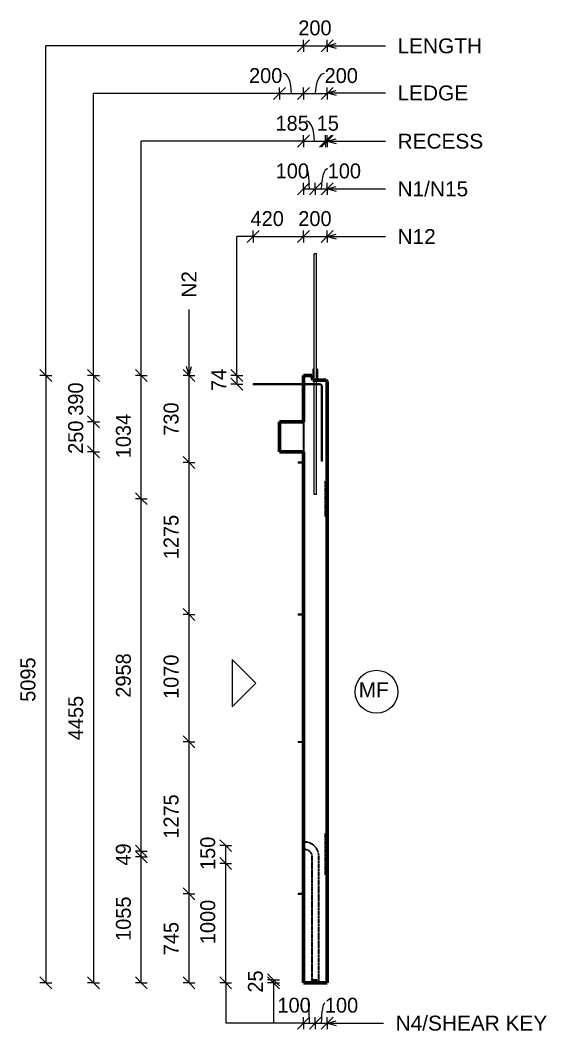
# Model space of a CAD drawing. Header units: millimetres. Extents: x 10540 to 36175, y -3467 to 18539.
# Drawn here: x 10540 to 14954, y -1798 to 6680 of the extents above; entities that cross this region are included whole.
import ezdxf

# ---------------------------------------------------------------- set-up
doc = ezdxf.new("R2010")
doc.units = ezdxf.units.MM
doc.linetypes.add('Dash', pattern=[6.36, 3.18, -3.18])
for name, color, linetype, lineweight in [('A-ANNO-DIMS', 211, 'Continuous', 9), ('A-ANNO-DIMS-50', 211, 'Continuous', 9), ('A-DETL-MBND', 5, 'Continuous', 18), ('A-GENM', 13, 'Continuous', 18), ('A-WALL', 113, 'Continuous', 25), ('A-WALL-HDLN', 110, 'Dash', 25), ('G-ANNO-TEXT', 231, 'Continuous', 9), ('S-BEAM', 12, 'Continuous', 18), ('S-RBAR', 171, 'Continuous', 18)]:
    doc.layers.add(name, color=color, linetype=linetype, lineweight=lineweight)
doc.styles.add('Arial', font='arial.ttf', dxfattribs={"height": 125})
doc.styles.add('Nirmala UI Semilight', font='NirmalaS.ttf', dxfattribs={"height": 125})
doc.dimstyles.new('Arrow_Filled_-_2_5_NI_UI', dxfattribs={"dimscale": 304.8, "dimtxt": 130.920493, "dimasz": 0.328084, "dimexe": 0.164042, "dimexo": 0.0625, "dimgap": 0.164042, "dimtad": 1, "dimdec": 4, "dimzin": 0, "dimdsep": 46, "dimtxsty": 'Nirmala UI Semilight', "dimblk1": 'OBLIQUE', "dimblk2": 'OBLIQUE', "dimsah": 1, "dimcen": 0.09, "dimazin": 0, "dimtfac": 1, "dimtdec": 4, "dimtix": 1, "dimtmove": 2, "dimatfit": 3, "dimfxl": 0.164042, "dimfxlon": 1, "dimtvp": 1, "dimtolj": 1, "dimtzin": 0, "dimarcsym": 2})
doc.dimstyles.new('Arrow_Filled_-_2_5_NI_UI_1', dxfattribs={"dimscale": 304.8, "dimtxt": 130.920493, "dimasz": 0.328084, "dimexe": 0.164042, "dimexo": 0.0625, "dimgap": 0.164042, "dimtad": 1, "dimdec": 4, "dimzin": 0, "dimdsep": 46, "dimtxsty": 'Nirmala UI Semilight', "dimblk1": 'OBLIQUE', "dimblk2": 'OBLIQUE', "dimsah": 1, "dimcen": 0.09, "dimazin": 0, "dimtfac": 1, "dimtdec": 4, "dimtix": 1, "dimtmove": 0, "dimatfit": 3, "dimfxl": 0.164042, "dimfxlon": 1, "dimtvp": 1, "dimtolj": 1, "dimtzin": 0, "dimarcsym": 2})
doc.dimstyles.new('Arrow_Filled_-_2_5_NI_UI_2', dxfattribs={"dimscale": 304.8, "dimtxt": 130.920493, "dimasz": 0.328084, "dimexe": 0.164042, "dimexo": 0.0625, "dimgap": 0.164042, "dimtad": 1, "dimdec": 4, "dimzin": 0, "dimdsep": 46, "dimtxsty": 'Nirmala UI Semilight', "dimblk1": 'OBLIQUE', "dimblk2": 'OBLIQUE', "dimsah": 1, "dimcen": 0.09, "dimazin": 0, "dimtfac": 1, "dimtdec": 4, "dimtix": 1, "dimtmove": 1, "dimatfit": 3, "dimfxl": 0.164042, "dimfxlon": 1, "dimtvp": 1, "dimtolj": 1, "dimtzin": 0, "dimarcsym": 2})

# ---------------------------------------------------------------- blocks, each defined once
blk = doc.blocks.new('RR spread anchor face based - RR-SA-2_5-200-1726821-Elevation Right1')
at = {"layer": 'A-GENM'}
for p, q in [((12868.8, -645), (12873.8, -645)), ((12868.8, -645), (12868.8, -655)), ((12873.8, -655), (12868.8, -655)), ((12873.8, -645), (12913.8, -645)), ((12873.8, -645), (12873.8, -655)), ((12913.8, -655), (12873.8, -655))]:
    blk.add_line(p, q, dxfattribs=at)
blk = doc.blocks.new('RR spread anchor face based - RR-SA-4_0-180-1726831-Elevation Right1')
at = {"layer": 'A-GENM'}
for p, q in [((12996.3, 3753.8), (12993.8, 3748.8)), ((12993.8, 3748.8), (12993.8, 3660.7)), ((13003.8, 3753.8), (12996.3, 3753.8)), ((13031.3, 3753.8), (13023.8, 3753.8)), ((13033.8, 3748.8), (13031.3, 3753.8)), ((13033.8, 3660), (13033.8, 3748.8))]:
    blk.add_line(p, q, dxfattribs=at)
blk = doc.blocks.new('DIMBLOCK1-Elevation Right1')
at = {"layer": 'A-ANNO-DIMS-50'}
for p, q in [((12493.8, 4865.4), (12443.8, 4815.4)), ((12493.8, 4865.4), (12543.8, 4915.4)), ((12493.8, 4865.4), (12493.8, 4915.4)), ((12493.8, 4865.4), (12913.8, 4865.4)), ((12493.8, 4865.4), (12493.8, 4815.4)), ((12913.8, 4865.4), (12863.8, 4815.4)), ((12913.8, 4865.4), (12963.8, 4915.4)), ((12913.8, 4865.4), (12913.8, 4915.4)), ((12913.8, 4865.4), (12913.8, 4815.4))]:
    blk.add_line(p, q, dxfattribs=at)
at = {"layer": 'A-ANNO-DIMS-50', "color": 0, "insert": (12471, 5078.4), "char_height": 125, "width": 345.63, "attachment_point": 1, "line_spacing_factor": 1.142579, "style": 'Nirmala UI Semilight'}
blk.add_mtext('420', dxfattribs=at)
blk = doc.blocks.new('_Oblique')
at = {"color": 0, "linetype": 'ByBlock', "lineweight": -2}
blk.add_line((-0.5, -0.5), (0.5, 0.5), dxfattribs=at)
blk = doc.blocks.new('DIMBLOCK2-Elevation Right1')
at = {"layer": 'A-ANNO-DIMS-50'}
for p, q in [((12913.8, 4865.4), (12863.8, 4815.4)), ((12913.8, 4865.4), (12963.8, 4915.4)), ((12913.8, 4865.4), (12913.8, 4915.4)), ((12913.8, 4865.4), (13113.8, 4865.4)), ((12913.8, 4865.4), (12913.8, 4815.4)), ((13113.8, 4865.4), (13063.8, 4815.4)), ((13113.8, 4865.4), (13163.8, 4915.4)), ((13113.8, 4865.4), (13113.8, 4915.4)), ((13113.8, 4865.4), (13113.8, 4815.4))]:
    blk.add_line(p, q, dxfattribs=at)
at = {"layer": 'A-ANNO-DIMS-50', "color": 0, "insert": (12871, 5078.4), "char_height": 125, "width": 342.774, "attachment_point": 1, "line_spacing_factor": 1.142579, "style": 'Nirmala UI Semilight'}
blk.add_mtext('200', dxfattribs=at)
blk = doc.blocks.new('DIMBLOCK3-Elevation Right1')
at = {"layer": 'A-ANNO-DIMS-50'}
for p, q in [((12355.1, 3700), (12305.1, 3750)), ((12355.1, 3700), (12305.1, 3700)), ((12355.1, 3626), (12305.1, 3676)), ((12355.1, 3700), (12355.1, 3626)), ((12355.1, 3700), (12405.1, 3650)), ((12355.1, 3700), (12405.1, 3700)), ((12355.1, 3626), (12305.1, 3626)), ((12355.1, 3626), (12405.1, 3576)), ((12355.1, 3626), (12405.1, 3626))]:
    blk.add_line(p, q, dxfattribs=at)
at = {"layer": 'A-ANNO-DIMS-50', "color": 0, "insert": (12142, 3569), "char_height": 125, "width": 225.659, "attachment_point": 1, "rotation": 90, "line_spacing_factor": 1.142579, "style": 'Nirmala UI Semilight'}
blk.add_mtext('74', dxfattribs=at)
blk = doc.blocks.new('DIMBLOCK4-Elevation Right1')
at = {"layer": 'A-ANNO-DIMS-50'}
for p, q in [((12913.8, 5265.4), (12863.8, 5215.4)), ((12913.8, 5265.4), (12963.8, 5315.4)), ((12913.8, 5265.4), (12913.8, 5315.4)), ((12913.8, 5265.4), (13013.8, 5265.4)), ((12913.8, 5265.4), (12913.8, 5215.4)), ((13013.8, 5265.4), (12963.8, 5215.4)), ((13013.8, 5265.4), (13063.8, 5315.4)), ((13013.8, 5265.4), (13013.8, 5315.4)), ((13013.8, 5265.4), (13013.8, 5215.4))]:
    blk.add_line(p, q, dxfattribs=at)
blk.add_ellipse((12938.8, 5265.4), major_axis=(0, 169), ratio=0.147769, start_param=4.712389, end_param=6.283185, dxfattribs=at)
at = {"layer": 'A-ANNO-DIMS-50', "color": 0, "insert": (12681.7, 5478.4), "char_height": 125, "width": 308.496, "attachment_point": 1, "line_spacing_factor": 1.142579, "style": 'Nirmala UI Semilight'}
blk.add_mtext('100', dxfattribs=at)
blk = doc.blocks.new('DIMBLOCK5-Elevation Right1')
at = {"layer": 'A-ANNO-DIMS-50'}
for p, q in [((13013.8, 5265.4), (12963.8, 5215.4)), ((13013.8, 5265.4), (13063.8, 5315.4)), ((13013.8, 5265.4), (13013.8, 5315.4)), ((13013.8, 5265.4), (13113.8, 5265.4)), ((13013.8, 5265.4), (13013.8, 5215.4)), ((13113.8, 5265.4), (13063.8, 5215.4)), ((13113.8, 5265.4), (13163.8, 5315.4)), ((13113.8, 5265.4), (13113.8, 5315.4)), ((13113.8, 5265.4), (13113.8, 5215.4))]:
    blk.add_line(p, q, dxfattribs=at)
blk.add_ellipse((13117.7, 5265.4), major_axis=(0, 169), ratio=0.319166, start_param=0, end_param=1.570796, dxfattribs=at)
at = {"layer": 'A-ANNO-DIMS-50', "color": 0, "insert": (13117.7, 5478.4), "char_height": 125, "width": 308.496, "attachment_point": 1, "line_spacing_factor": 1.142579, "style": 'Nirmala UI Semilight'}
blk.add_mtext('100', dxfattribs=at)
blk = doc.blocks.new('DIMBLOCK6-Elevation Right1')
at = {"layer": 'A-ANNO-DIMS-50'}
for p, q in [((12913.8, 5665.4), (12963.8, 5715.4)), ((12913.8, 5665.4), (12913.8, 5715.4)), ((13098.8, 5665.4), (13148.8, 5715.4)), ((13098.8, 5665.4), (13098.8, 5715.4)), ((12913.8, 5665.4), (12863.8, 5615.4)), ((12913.8, 5665.4), (13098.8, 5665.4)), ((12913.8, 5665.4), (12913.8, 5615.4)), ((13098.8, 5665.4), (13048.8, 5615.4)), ((13098.8, 5665.4), (13098.8, 5615.4))]:
    blk.add_line(p, q, dxfattribs=at)
blk.add_ellipse((12937.2, 5665.4), major_axis=(0, 169), ratio=0.408782, start_param=4.712389, end_param=6.283185, dxfattribs=at)
at = {"layer": 'A-ANNO-DIMS-50', "color": 0, "insert": (12680.1, 5878.4), "char_height": 125, "width": 308.496, "attachment_point": 1, "line_spacing_factor": 1.142579, "style": 'Nirmala UI Semilight'}
blk.add_mtext('185', dxfattribs=at)
blk = doc.blocks.new('DIMBLOCK7-Elevation Right1')
at = {"layer": 'A-ANNO-DIMS-50'}
for p, q in [((13098.8, 5665.4), (13148.8, 5715.4)), ((13098.8, 5665.4), (13098.8, 5715.4)), ((13113.8, 5665.4), (13163.8, 5715.4)), ((13113.8, 5665.4), (13113.8, 5715.4)), ((13098.8, 5665.4), (13048.8, 5615.4)), ((13113.8, 5665.4), (13063.8, 5615.4)), ((13098.8, 5665.4), (13113.8, 5665.4)), ((13098.8, 5665.4), (13098.8, 5615.4)), ((13113.8, 5665.4), (13113.8, 5615.4))]:
    blk.add_line(p, q, dxfattribs=at)
at = {"layer": 'A-ANNO-DIMS-50', "color": 0, "insert": (13025.4, 5878.4), "char_height": 125, "width": 194.238, "attachment_point": 1, "line_spacing_factor": 1.142579, "style": 'Nirmala UI Semilight'}
blk.add_mtext('15', dxfattribs=at)
blk = doc.blocks.new('DIMBLOCK8-Elevation Right1')
at = {"layer": 'A-ANNO-DIMS-50'}
for p, q in [((12713.8, 6065.4), (12763.8, 6115.4)), ((12713.8, 6065.4), (12713.8, 6115.4)), ((12913.8, 6065.4), (12963.8, 6115.4)), ((12913.8, 6065.4), (12913.8, 6115.4)), ((12713.8, 6065.4), (12663.8, 6015.4)), ((12713.8, 6065.4), (12913.8, 6065.4)), ((12713.8, 6065.4), (12713.8, 6015.4)), ((12913.8, 6065.4), (12863.8, 6015.4)), ((12913.8, 6065.4), (12913.8, 6015.4))]:
    blk.add_line(p, q, dxfattribs=at)
blk.add_ellipse((12744, 6065.4), major_axis=(0, 169), ratio=0.413184, start_param=4.712389, end_param=6.283185, dxfattribs=at)
at = {"layer": 'A-ANNO-DIMS-50', "color": 0, "insert": (12458.3, 6278.4), "char_height": 125, "width": 342.774, "attachment_point": 1, "line_spacing_factor": 1.142579, "style": 'Nirmala UI Semilight'}
blk.add_mtext('200', dxfattribs=at)
blk = doc.blocks.new('DIMBLOCK9-Elevation Right1')
at = {"layer": 'A-ANNO-DIMS-50'}
for p, q in [((12913.8, 6065.4), (12963.8, 6115.4)), ((12913.8, 6065.4), (12913.8, 6115.4)), ((13113.8, 6065.4), (13163.8, 6115.4)), ((13113.8, 6065.4), (13113.8, 6115.4)), ((12913.8, 6065.4), (12863.8, 6015.4)), ((12913.8, 6065.4), (13113.8, 6065.4)), ((12913.8, 6065.4), (12913.8, 6015.4)), ((13113.8, 6065.4), (13063.8, 6015.4)), ((13113.8, 6065.4), (13113.8, 6015.4))]:
    blk.add_line(p, q, dxfattribs=at)
blk.add_ellipse((13091.6, 6065.4), major_axis=(0, 169), ratio=0.460318, start_param=0, end_param=1.570796, dxfattribs=at)
at = {"layer": 'A-ANNO-DIMS-50', "color": 0, "insert": (13091.6, 6278.4), "char_height": 125, "width": 342.774, "attachment_point": 1, "line_spacing_factor": 1.142579, "style": 'Nirmala UI Semilight'}
blk.add_mtext('200', dxfattribs=at)
blk = doc.blocks.new('DIMBLOCK10-Elevation Right1')
at = {"layer": 'A-ANNO-DIMS-50'}
for p, q in [((12913.8, 6465.4), (12863.8, 6415.4)), ((12913.8, 6465.4), (12963.8, 6515.4)), ((12913.8, 6465.4), (12913.8, 6515.4)), ((12913.8, 6465.4), (13113.8, 6465.4)), ((12913.8, 6465.4), (12913.8, 6415.4)), ((13113.8, 6465.4), (13063.8, 6415.4)), ((13113.8, 6465.4), (13163.8, 6515.4)), ((13113.8, 6465.4), (13113.8, 6515.4)), ((13113.8, 6465.4), (13113.8, 6415.4))]:
    blk.add_line(p, q, dxfattribs=at)
at = {"layer": 'A-ANNO-DIMS-50', "color": 0, "insert": (12871, 6678.4), "char_height": 125, "width": 342.774, "attachment_point": 1, "line_spacing_factor": 1.142579, "style": 'Nirmala UI Semilight'}
blk.add_mtext('200', dxfattribs=at)
blk = doc.blocks.new('DIMBLOCK11-Elevation Right1')
at = {"layer": 'A-ANNO-DIMS-50'}
for p, q in [((11955.1, -650), (11905.1, -600)), ((11955.1, -650), (11905.1, -650)), ((11955.1, -1395), (11955.1, -650)), ((11955.1, -650), (12005.1, -700)), ((11955.1, -650), (12005.1, -650)), ((11955.1, -1395), (11905.1, -1345)), ((11955.1, -1395), (11905.1, -1395)), ((11955.1, -1395), (12005.1, -1445)), ((11955.1, -1395), (12005.1, -1395))]:
    blk.add_line(p, q, dxfattribs=at)
at = {"layer": 'A-ANNO-DIMS-50', "color": 0, "insert": (11742, -1164.1), "char_height": 125, "width": 339.917, "attachment_point": 1, "rotation": 90, "line_spacing_factor": 1.142579, "style": 'Nirmala UI Semilight'}
blk.add_mtext('745', dxfattribs=at)
blk = doc.blocks.new('DIMBLOCK12-Elevation Right1')
at = {"layer": 'A-ANNO-DIMS-50'}
for p, q in [((11955.1, 625), (11905.1, 675)), ((11955.1, 625), (11905.1, 625)), ((11955.1, -650), (11955.1, 625)), ((11955.1, 625), (12005.1, 575)), ((11955.1, 625), (12005.1, 625)), ((11955.1, -650), (11905.1, -600)), ((11955.1, -650), (11905.1, -650)), ((11955.1, -650), (12005.1, -700)), ((11955.1, -650), (12005.1, -650))]:
    blk.add_line(p, q, dxfattribs=at)
at = {"layer": 'A-ANNO-DIMS-50', "color": 0, "insert": (11742, -186.3), "char_height": 125, "width": 417.041, "attachment_point": 1, "rotation": 90, "line_spacing_factor": 1.142579, "style": 'Nirmala UI Semilight'}
blk.add_mtext('1275', dxfattribs=at)
blk = doc.blocks.new('DIMBLOCK13-Elevation Right1')
at = {"layer": 'A-ANNO-DIMS-50'}
for p, q in [((11955.1, 1695), (11905.1, 1745)), ((11955.1, 1695), (11905.1, 1695)), ((11955.1, 625), (11955.1, 1695)), ((11955.1, 1695), (12005.1, 1645)), ((11955.1, 1695), (12005.1, 1695)), ((11955.1, 625), (11905.1, 675)), ((11955.1, 625), (11905.1, 625)), ((11955.1, 625), (12005.1, 575)), ((11955.1, 625), (12005.1, 625))]:
    blk.add_line(p, q, dxfattribs=at)
at = {"layer": 'A-ANNO-DIMS-50', "color": 0, "insert": (11742, 986.2), "char_height": 125, "width": 417.041, "attachment_point": 1, "rotation": 90, "line_spacing_factor": 1.142579, "style": 'Nirmala UI Semilight'}
blk.add_mtext('1070', dxfattribs=at)
blk = doc.blocks.new('DIMBLOCK14-Elevation Right1')
at = {"layer": 'A-ANNO-DIMS-50'}
for p, q in [((11955.1, 2970), (11905.1, 3020)), ((11955.1, 2970), (11905.1, 2970)), ((11955.1, 1695), (11955.1, 2970)), ((11955.1, 2970), (12005.1, 2920)), ((11955.1, 2970), (12005.1, 2970)), ((11955.1, 1695), (11905.1, 1745)), ((11955.1, 1695), (11905.1, 1695)), ((11955.1, 1695), (12005.1, 1645)), ((11955.1, 1695), (12005.1, 1695))]:
    blk.add_line(p, q, dxfattribs=at)
at = {"layer": 'A-ANNO-DIMS-50', "color": 0, "insert": (11742, 2158.7), "char_height": 125, "width": 417.041, "attachment_point": 1, "rotation": 90, "line_spacing_factor": 1.142579, "style": 'Nirmala UI Semilight'}
blk.add_mtext('1275', dxfattribs=at)
blk = doc.blocks.new('DIMBLOCK15-Elevation Right1')
at = {"layer": 'A-ANNO-DIMS-50'}
for p, q in [((11955.1, 3700), (11905.1, 3750)), ((11955.1, 3700), (11905.1, 3700)), ((11955.1, 2970), (11955.1, 3700)), ((11955.1, 3700), (12005.1, 3650)), ((11955.1, 3700), (12005.1, 3700)), ((11955.1, 2970), (11905.1, 3020)), ((11955.1, 2970), (11905.1, 2970)), ((11955.1, 2970), (12005.1, 2920)), ((11955.1, 2970), (12005.1, 2970))]:
    blk.add_line(p, q, dxfattribs=at)
at = {"layer": 'A-ANNO-DIMS-50', "color": 0, "insert": (11742, 3194.6), "char_height": 125, "width": 337.061, "attachment_point": 1, "rotation": 90, "line_spacing_factor": 1.142579, "style": 'Nirmala UI Semilight'}
blk.add_mtext('730', dxfattribs=at)
blk = doc.blocks.new('DIMBLOCK16-Elevation Right1')
at = {"layer": 'A-ANNO-DIMS-50'}
for p, q in [((11555.1, -340), (11505.1, -290)), ((11555.1, -340), (11505.1, -340)), ((11555.1, -1395), (11555.1, -340)), ((11555.1, -340), (11605.1, -390)), ((11555.1, -340), (11605.1, -340)), ((11555.1, -1395), (11505.1, -1345)), ((11555.1, -1395), (11505.1, -1395)), ((11555.1, -1395), (11605.1, -1445)), ((11555.1, -1395), (11605.1, -1395))]:
    blk.add_line(p, q, dxfattribs=at)
at = {"layer": 'A-ANNO-DIMS-50', "color": 0, "insert": (11342, -1043.6), "char_height": 125, "width": 422.754, "attachment_point": 1, "rotation": 90, "line_spacing_factor": 1.142579, "style": 'Nirmala UI Semilight'}
blk.add_mtext('1055', dxfattribs=at)
blk = doc.blocks.new('DIMBLOCK17-Elevation Right1')
at = {"layer": 'A-ANNO-DIMS-50'}
for p, q in [((11555.1, -291.5), (11505.1, -241.5)), ((11555.1, -340), (11505.1, -290)), ((11555.1, -291.5), (11505.1, -291.5)), ((11555.1, -340), (11555.1, -291.5)), ((11555.1, -291.5), (11605.1, -341.5)), ((11555.1, -291.5), (11605.1, -291.5)), ((11555.1, -340), (11505.1, -340)), ((11555.1, -340), (11605.1, -390)), ((11555.1, -340), (11605.1, -340))]:
    blk.add_line(p, q, dxfattribs=at)
at = {"layer": 'A-ANNO-DIMS-50', "color": 0, "insert": (11342, -412.1), "char_height": 125, "width": 231.372, "attachment_point": 1, "rotation": 90, "line_spacing_factor": 1.142579, "style": 'Nirmala UI Semilight'}
blk.add_mtext('49', dxfattribs=at)
blk = doc.blocks.new('DIMBLOCK18-Elevation Right1')
at = {"layer": 'A-ANNO-DIMS-50'}
for p, q in [((11555.1, 2666.1), (11505.1, 2716.1)), ((11555.1, 2666.1), (11505.1, 2666.1)), ((11555.1, -291.5), (11555.1, 2666.1)), ((11555.1, 2666.1), (11605.1, 2616.1)), ((11555.1, 2666.1), (11605.1, 2666.1)), ((11555.1, -291.5), (11505.1, -241.5)), ((11555.1, -291.5), (11505.1, -291.5)), ((11555.1, -291.5), (11605.1, -341.5)), ((11555.1, -291.5), (11605.1, -291.5))]:
    blk.add_line(p, q, dxfattribs=at)
at = {"layer": 'A-ANNO-DIMS-50', "color": 0, "insert": (11342, 996.9), "char_height": 125, "width": 457.032, "attachment_point": 1, "rotation": 90, "line_spacing_factor": 1.142579, "style": 'Nirmala UI Semilight'}
blk.add_mtext('2958', dxfattribs=at)
blk = doc.blocks.new('DIMBLOCK19-Elevation Right1')
at = {"layer": 'A-ANNO-DIMS-50'}
for p, q in [((11555.1, 3700), (11505.1, 3750)), ((11555.1, 3700), (11505.1, 3700)), ((11555.1, 2666.1), (11555.1, 3700)), ((11555.1, 3700), (11605.1, 3650)), ((11555.1, 3700), (11605.1, 3700)), ((11555.1, 2666.1), (11505.1, 2716.1)), ((11555.1, 2666.1), (11505.1, 2666.1)), ((11555.1, 2666.1), (11605.1, 2616.1)), ((11555.1, 2666.1), (11605.1, 2666.1))]:
    blk.add_line(p, q, dxfattribs=at)
at = {"layer": 'A-ANNO-DIMS-50', "color": 0, "insert": (11342, 3005.7), "char_height": 125, "width": 425.611, "attachment_point": 1, "rotation": 90, "line_spacing_factor": 1.142579, "style": 'Nirmala UI Semilight'}
blk.add_mtext('1034', dxfattribs=at)
blk = doc.blocks.new('DIMBLOCK20-Elevation Right1')
at = {"layer": 'A-ANNO-DIMS-50'}
for p, q in [((11155.1, 3700), (11105.1, 3750)), ((11155.1, 3700), (11105.1, 3700)), ((11155.1, 3700), (11155.1, 3310)), ((11155.1, 3700), (11205.1, 3650)), ((11155.1, 3700), (11205.1, 3700)), ((11155.1, 3310), (11105.1, 3360)), ((11155.1, 3310), (11105.1, 3310)), ((11155.1, 3310), (11205.1, 3260)), ((11155.1, 3310), (11205.1, 3310))]:
    blk.add_line(p, q, dxfattribs=at)
at = {"layer": 'A-ANNO-DIMS-50', "color": 0, "insert": (10942, 3362.2), "char_height": 125, "width": 342.774, "attachment_point": 1, "rotation": 90, "line_spacing_factor": 1.142579, "style": 'Nirmala UI Semilight'}
blk.add_mtext('390', dxfattribs=at)
blk = doc.blocks.new('DIMBLOCK21-Elevation Right1')
at = {"layer": 'A-ANNO-DIMS-50'}
for p, q in [((11155.1, 3310), (11105.1, 3360)), ((11155.1, 3310), (11105.1, 3310)), ((11155.1, 3310), (11155.1, 3060)), ((11155.1, 3310), (11205.1, 3260)), ((11155.1, 3310), (11205.1, 3310)), ((11155.1, 3060), (11105.1, 3110)), ((11155.1, 3060), (11105.1, 3060)), ((11155.1, 3060), (11205.1, 3010)), ((11155.1, 3060), (11205.1, 3060))]:
    blk.add_line(p, q, dxfattribs=at)
at = {"layer": 'A-ANNO-DIMS-50', "color": 0, "insert": (10942, 3042.2), "char_height": 125, "width": 342.774, "attachment_point": 1, "rotation": 90, "line_spacing_factor": 1.142579, "style": 'Nirmala UI Semilight'}
blk.add_mtext('250', dxfattribs=at)
blk = doc.blocks.new('DIMBLOCK22-Elevation Right1')
at = {"layer": 'A-ANNO-DIMS-50'}
for p, q in [((11155.1, 3060), (11105.1, 3110)), ((11155.1, 3060), (11105.1, 3060)), ((11155.1, 3060), (11155.1, -1395)), ((11155.1, 3060), (11205.1, 3010)), ((11155.1, 3060), (11205.1, 3060)), ((11155.1, -1395), (11105.1, -1345)), ((11155.1, -1395), (11105.1, -1395)), ((11155.1, -1395), (11205.1, -1445)), ((11155.1, -1395), (11205.1, -1395))]:
    blk.add_line(p, q, dxfattribs=at)
at = {"layer": 'A-ANNO-DIMS-50', "color": 0, "insert": (10942, 639.7), "char_height": 125, "width": 462.744, "attachment_point": 1, "rotation": 90, "line_spacing_factor": 1.142579, "style": 'Nirmala UI Semilight'}
blk.add_mtext('4455', dxfattribs=at)
blk = doc.blocks.new('DIMBLOCK23-Elevation Right1')
at = {"layer": 'A-ANNO-DIMS-50'}
for p, q in [((10755.1, 3700), (10705.1, 3750)), ((10755.1, 3700), (10705.1, 3700)), ((10755.1, 3700), (10755.1, -1395)), ((10755.1, 3700), (10805.1, 3650)), ((10755.1, 3700), (10805.1, 3700)), ((10755.1, -1395), (10705.1, -1345)), ((10755.1, -1395), (10705.1, -1395)), ((10755.1, -1395), (10805.1, -1445)), ((10755.1, -1395), (10805.1, -1395))]:
    blk.add_line(p, q, dxfattribs=at)
at = {"layer": 'A-ANNO-DIMS-50', "color": 0, "insert": (10542, 962.1), "char_height": 125, "width": 457.032, "attachment_point": 1, "rotation": 90, "line_spacing_factor": 1.142579, "style": 'Nirmala UI Semilight'}
blk.add_mtext('5095', dxfattribs=at)
blk = doc.blocks.new('DIMBLOCK24-Elevation Right1')
at = {"layer": 'A-ANNO-DIMS-50'}
for p, q in [((12913.8, -1734), (12963.8, -1684)), ((12913.8, -1734), (12913.8, -1684)), ((13013.8, -1734), (13063.8, -1684)), ((13013.8, -1734), (13013.8, -1684)), ((12913.8, -1734), (12863.8, -1784)), ((12913.8, -1734), (13013.8, -1734)), ((12913.8, -1734), (12913.8, -1784)), ((13013.8, -1734), (12963.8, -1784)), ((13013.8, -1734), (13013.8, -1784))]:
    blk.add_line(p, q, dxfattribs=at)
blk.add_ellipse((12953.6, -1734), major_axis=(0, 169), ratio=0.060336, start_param=4.712389, end_param=6.283185, dxfattribs=at)
at = {"layer": 'A-ANNO-DIMS-50', "color": 0, "insert": (12696.5, -1520.9), "char_height": 125, "width": 308.496, "attachment_point": 1, "line_spacing_factor": 1.142579, "style": 'Nirmala UI Semilight'}
blk.add_mtext('100', dxfattribs=at)
blk = doc.blocks.new('DIMBLOCK25-Elevation Right1')
at = {"layer": 'A-ANNO-DIMS-50'}
for p, q in [((13013.8, -1734), (13063.8, -1684)), ((13013.8, -1734), (13013.8, -1684)), ((13113.8, -1734), (13163.8, -1684)), ((13113.8, -1734), (13113.8, -1684)), ((13013.8, -1734), (12963.8, -1784)), ((13013.8, -1734), (13113.8, -1734)), ((13013.8, -1734), (13013.8, -1784)), ((13113.8, -1734), (13063.8, -1784)), ((13113.8, -1734), (13113.8, -1784))]:
    blk.add_line(p, q, dxfattribs=at)
blk.add_ellipse((13094.1, -1734), major_axis=(0, 169), ratio=0.179148, start_param=0, end_param=1.570796, dxfattribs=at)
at = {"layer": 'A-ANNO-DIMS-50', "color": 0, "insert": (13094.1, -1520.9), "char_height": 125, "width": 308.496, "attachment_point": 1, "line_spacing_factor": 1.142579, "style": 'Nirmala UI Semilight'}
blk.add_mtext('100', dxfattribs=at)
blk = doc.blocks.new('DIMBLOCK26-Elevation Right1')
at = {"layer": 'A-ANNO-DIMS-50'}
for p, q in [((12662.3, -1370), (12612.3, -1320)), ((12662.3, -1395), (12612.3, -1345)), ((12662.3, -1370), (12612.3, -1370)), ((12662.3, -1395), (12612.3, -1395)), ((12662.3, -1395), (12662.3, -1370)), ((12662.3, -1370), (12712.3, -1420)), ((12662.3, -1370), (12712.3, -1370)), ((12662.3, -1395), (12712.3, -1445)), ((12662.3, -1395), (12712.3, -1395))]:
    blk.add_line(p, q, dxfattribs=at)
at = {"layer": 'A-ANNO-DIMS-50', "color": 0, "insert": (12449.3, -1477.7), "char_height": 125, "width": 228.516, "attachment_point": 1, "rotation": 90, "line_spacing_factor": 1.142579, "style": 'Nirmala UI Semilight'}
blk.add_mtext('25', dxfattribs=at)
blk = doc.blocks.new('DIMBLOCK27-Elevation Right1')
at = {"layer": 'A-ANNO-DIMS-50'}
for p, q in [((12262.3, -395), (12212.3, -345)), ((12262.3, -395), (12212.3, -395)), ((12262.3, -1395), (12262.3, -395)), ((12262.3, -395), (12312.3, -445)), ((12262.3, -395), (12312.3, -395)), ((12262.3, -1395), (12212.3, -1345)), ((12262.3, -1395), (12212.3, -1395)), ((12262.3, -1395), (12312.3, -1445)), ((12262.3, -1395), (12312.3, -1395))]:
    blk.add_line(p, q, dxfattribs=at)
at = {"layer": 'A-ANNO-DIMS-50', "color": 0, "insert": (12049.3, -1071.1), "char_height": 125, "width": 422.754, "attachment_point": 1, "rotation": 90, "line_spacing_factor": 1.142579, "style": 'Nirmala UI Semilight'}
blk.add_mtext('1000', dxfattribs=at)
blk = doc.blocks.new('DIMBLOCK28-Elevation Right1')
at = {"layer": 'A-ANNO-DIMS-50'}
for p, q in [((12262.3, -245), (12212.3, -195)), ((12262.3, -245), (12212.3, -245)), ((12262.3, -395), (12262.3, -245)), ((12262.3, -245), (12312.3, -295)), ((12262.3, -245), (12312.3, -245)), ((12262.3, -395), (12212.3, -345)), ((12262.3, -395), (12212.3, -395)), ((12262.3, -395), (12312.3, -445)), ((12262.3, -395), (12312.3, -395))]:
    blk.add_line(p, q, dxfattribs=at)
at = {"layer": 'A-ANNO-DIMS-50', "color": 0, "insert": (12049.3, -448.5), "char_height": 125, "width": 308.496, "attachment_point": 1, "rotation": 90, "line_spacing_factor": 1.142579, "style": 'Nirmala UI Semilight'}
blk.add_mtext('150', dxfattribs=at)

msp = doc.modelspace()

# ---------------------------------------------------------------- linework, layer by layer
at = {"layer": 'A-DETL-MBND'}
for p, q in [((10755.07042, 3700), (10755.07042, 6465.35378)), ((12913.80383, 6465.35378), (10755.07042, 6465.35378)), ((11155.07042, 3700), (11155.07042, 6065.35378)), ((12713.80383, 6065.35378), (11155.07042, 6065.35378)), ((11555.07042, 3700), (11555.07042, 5665.35378)), ((12913.80383, 5665.35378), (11555.07042, 5665.35378)), ((12355.07042, 3700), (12355.07042, 4865.35378)), ((12493.80383, 4865.35378), (12355.07042, 4865.35378)), ((12316.3619, 1316.49239), (12316.35982, 920.51259)), ((12514.35076, 1118.50145), (12316.3619, 1316.49239)), ((12316.35982, 920.51259), (12514.35076, 1118.50145)), ((12262.34489, -1395), (12262.34489, -1733.98108)), ((12662.34489, -1395), (12662.34489, -1733.98108)), ((12913.80383, -1733.98108), (12262.34489, -1733.98108))]:
    msp.add_line(p, q, dxfattribs=at)
msp.add_circle((13526.47824, 1046.74367), 180, dxfattribs=at)
at = {"layer": 'A-WALL', "lineweight": 50}
for p, q in [((12983.9235, 3700), (12913.80383, 3700)), ((12913.80383, 3700), (12913.80383, 3310)), ((12993.9235, 3660), (12983.9235, 3700)), ((13104.25373, 3660), (12993.9235, 3660)), ((13113.80383, 3650.4499), (13104.25373, 3660)), ((13113.80383, -1395), (13113.80383, 3650.4499)), ((12913.80383, 3060), (12913.80383, -1395)), ((12913.80383, -1395), (13113.80383, -1395))]:
    msp.add_line(p, q, dxfattribs=at)
at = {"layer": 'A-WALL'}
msp.add_line((12913.80383, 3310), (12913.80383, 3060), dxfattribs=at)
at = {"layer": 'A-WALL-HDLN'}
for p, q in [((13113.80383, 2816.09236), (13098.80383, 2816.09236)), ((13098.80383, 2516.09236), (13098.80383, 2816.09236)), ((13098.80383, 2516.09236), (13113.80383, 2516.09236)), ((13113.80383, -141.4772), (13098.80383, -141.4772)), ((13098.80383, -189.58511), (13098.80383, -144.1795)), ((12923.80383, -215), (12913.80383, -215)), ((13113.80383, -190), (13098.80383, -190)), ((13098.80383, -490), (13098.80383, -190)), ((12913.80383, -275), (12923.80383, -275)), ((12983.80383, -335), (12983.80383, -1376.25)), ((13043.80383, -1376.25), (13043.80383, -335)), ((13098.80383, -441.4772), (13113.80383, -441.4772)), ((13098.80383, -490), (13113.80383, -490)), ((12976.30383, -1395), (12983.78545, -1376.29595)), ((12986.30383, -1370), (13041.30383, -1370)), ((13043.82221, -1376.29595), (13051.30383, -1395))]:
    msp.add_line(p, q, dxfattribs=at)
at = {"layer": 'A-WALL-HDLN', "flags": 128}
for points in [[(13043.80383, -335), (13043.70784, -330.20128), (13043.42003, -325.41024), (13042.94087, -320.63454), (13042.2711, -315.88182), (13041.41182, -311.15968), (13040.36439, -306.47568), (13039.13048, -301.83732), (13037.71208, -297.25201), (13036.11145, -292.72709), (13034.33115, -288.2698), (13032.37403, -283.88726), (13030.24322, -279.5865), (13027.94213, -275.37438), (13025.47444, -271.25766), (13022.8441, -267.2429), (13020.05532, -263.33655), (13017.11256, -259.54484), (13014.02052, -255.87384), (13010.78415, -252.32943), (13007.40864, -248.91727), (13003.89937, -245.64283), (13000.26197, -242.51133), (12996.50225, -239.52781), (12992.62623, -236.69701), (12988.64011, -234.02348), (12984.55026, -231.51149), (12980.36323, -229.16506), (12976.08572, -226.98795), (12971.72457, -224.98363), (12967.28676, -223.15531), (12962.77938, -221.50592), (12958.20966, -220.0381), (12953.58488, -218.75419), (12948.91247, -217.65625), (12944.19989, -216.74603), (12939.45468, -216.025), (12934.68443, -215.4943), (12929.89677, -215.15478), (12925.09936, -215.00699), (12923.80383, -215)], [(12923.80383, -275), (12926.20319, -275.04799), (12928.59871, -275.1919), (12930.98656, -275.43148), (12933.36292, -275.76636), (12935.72399, -276.19601), (12938.06599, -276.71972), (12940.38517, -277.33667), (12942.67782, -278.04587), (12944.94028, -278.84619), (12947.16893, -279.73634), (12949.3602, -280.7149), (12951.51058, -281.7803), (12953.61664, -282.93085), (12955.675, -284.16469), (12957.68238, -285.47986), (12959.63556, -286.87425), (12961.53141, -288.34564), (12963.36691, -289.89166), (12965.13912, -291.50984), (12966.8452, -293.1976), (12968.48242, -294.95223), (12970.04816, -296.77093), (12971.53993, -298.65079), (12972.95532, -300.5888), (12974.29209, -302.58186), (12975.54808, -304.62678), (12976.7213, -306.7203), (12977.80986, -308.85905), (12978.81202, -311.03963), (12979.72618, -313.25853), (12980.55087, -315.51222), (12981.28478, -317.79709), (12981.92674, -320.10947), (12982.47571, -322.44568), (12982.93081, -324.80197), (12983.29133, -327.17458), (12983.55668, -329.5597), (12983.72644, -331.95353), (12983.80033, -334.35223), (12983.80383, -335)], [(12986.30383, -1370), (12985.21879, -1372.71259), (12984.43548, -1374.67088), (12983.96216, -1375.85417), (12983.81939, -1376.21069)], [(13043.78827, -1376.21069), (13043.6455, -1375.85417), (13043.17218, -1374.67088), (13042.38887, -1372.71259), (13041.30383, -1370)]]:
    msp.add_lwpolyline(points, dxfattribs=at)
at = {"layer": 'G-ANNO-TEXT', "color": 10}
for p, q in [((13113.61368, 6465.34657), (13188.61379, 6485.44236)), ((13113.61368, 6465.34657), (13188.61357, 6445.24998)), ((13113.61368, 6465.34657), (13602.93722, 6465.344)), ((13113.61368, 6070.34657), (13188.61379, 6090.44236)), ((13113.61368, 6070.34657), (13188.61357, 6050.24998)), ((13113.61368, 6070.34657), (13602.93514, 6070.344)), ((13113.61578, 5665.34657), (13188.61589, 5685.44236)), ((13113.61578, 5665.34657), (13188.61568, 5645.24998)), ((13113.61578, 5665.34657), (13602.93301, 5665.344)), ((13113.61368, 5265.34657), (13188.61379, 5285.44236)), ((13113.61368, 5265.34657), (13188.61357, 5245.24998)), ((13113.61368, 5265.34657), (13602.93091, 5265.344)), ((13113.61158, 4865.34657), (13188.61168, 4885.44236)), ((13113.61158, 4865.34657), (13188.61147, 4845.24998)), ((13113.61158, 4865.34657), (13602.92881, 4865.344)), ((11955.08782, 3698.70662), (11955.09073, 4252.36566)), ((11955.08782, 3698.70662), (11934.99203, 3773.70672)), ((11955.08782, 3698.70662), (11975.1844, 3773.70651)), ((13113.7947, -1733.97996), (13188.79481, -1713.88417)), ((13113.7947, -1733.97996), (13188.7946, -1754.07655)), ((13113.7947, -1733.97996), (13586.58992, -1733.98245))]:
    msp.add_line(p, q, dxfattribs=at)
at = {"layer": 'S-BEAM', "lineweight": 50}
for p, q in [((12913.80383, 3310), (12713.80383, 3310)), ((12713.80383, 3310), (12713.80383, 3060)), ((12713.80383, 3060), (12913.80383, 3060))]:
    msp.add_line(p, q, dxfattribs=at)
at = {"layer": 'S-BEAM'}
msp.add_line((12913.80383, 3060), (12913.80383, 3310), dxfattribs=at)
at = {"layer": 'S-RBAR'}
for p, q in [((13023.80383, 4720), (13003.80383, 4720)), ((13003.80383, 2700), (13003.80383, 4720)), ((13023.80383, 2700), (13023.80383, 4720)), ((13049.80383, 3630), (12493.80383, 3630)), ((12493.80383, 3630), (12493.80383, 3622)), ((13049.80383, 3622), (12493.80383, 3622)), ((13065.80383, 2980.31382), (13065.80383, 3606)), ((13073.80383, 2980.31382), (13073.80383, 3606)), ((13073.80383, 2980.31382), (13065.80383, 2980.31382)), ((13023.80383, 2700), (13003.80383, 2700))]:
    msp.add_line(p, q, dxfattribs=at)
for radius in [24, 16]:
    msp.add_arc((13049.80383, 3606), radius, 0, 90, dxfattribs=at)

# ---------------------------------------------------------------- block references
at = {"layer": 'A-GENM'}
for name, p in [('RR spread anchor face based - RR-SA-4_0-180-1726831-Elevation Right1', (0, 0)), ('RR spread anchor face based - RR-SA-2_5-200-1726821-Elevation Right1', (0, 3620)), ('RR spread anchor face based - RR-SA-2_5-200-1726821-Elevation Right1', (0, 2345)), ('RR spread anchor face based - RR-SA-2_5-200-1726821-Elevation Right1', (0, 1275)), ('RR spread anchor face based - RR-SA-2_5-200-1726821-Elevation Right1', (0, 0))]:
    msp.add_blockref(name, p, dxfattribs=at)

# ---------------------------------------------------------------- texts
at = {"layer": 'G-ANNO-TEXT', "color": 7, "char_height": 125, "attachment_point": 1, "style": 'Arial'}
for s, insert, width, rotation in [('LENGTH', (13702.93754, 6527.84347), 857.805625, 359.999698981), ('LEDGE', (13702.93547, 6132.84347), 713.501875, 359.999698981), ('RECESS', (13702.93334, 5727.84347), 865.8225, 359.999698981), ('N1/N15', (13702.93124, 5327.84347), 713.501875, 359.999698981), ('N12', (13702.92914, 4927.84347), 384.81, 359.999698981), ('N2', (11892.59126, 4352.36616), 268.5653125, 90), ('MF', (13377.95502, 1125.68294), 300.6328125, 359.999698981), ('N4/SHEAR KEY', (13686.59025, -1671.48297), 1535.2315625, 359.999698981)]:
    msp.add_mtext(s, dxfattribs=dict(at, insert=insert, width=width, rotation=rotation))

# ---------------------------------------------------------------- dimensions: what is measured, and where the dimension line sits
at = {"layer": 'A-ANNO-DIMS'}
for base, p1, p2, override, picture, middle in [((13113.80383, 6465.35378), (12913.80383, 6415.35378), (13113.80383, 6415.35378), {"dimpost": '<>', "dimfxl": 200}, 'DIMBLOCK10-Elevation Right1', (13013.80383, 6579.94583)), ((13113.80383, 5665.35378), (13098.80383, 5615.35378), (13113.80383, 5615.35378), {"dimpost": '<>', "dimfxl": 15}, 'DIMBLOCK7-Elevation Right1', (13106.30383, 5780.29451)), ((13113.80383, 4865.35378), (12913.80383, 4815.35378), (13113.80383, 4815.35378), {"dimpost": '<>', "dimfxl": 200}, 'DIMBLOCK2-Elevation Right1', (13013.80383, 4979.94583))]:
    dim = msp.add_linear_dim(base=base, p1=p1, p2=p2, dimstyle='Arrow_Filled_-_2_5_NI_UI_1', override=override, dxfattribs=at)
    dim.commit()
    dim.dimension.update_dxf_attribs({"geometry": picture, "text_midpoint": middle})
for base, p1, p2, dimstyle, override, picture, middle in [((12913.80383, 6065.35378), (12713.80383, 6015.35378), (12913.80383, 6015.35378), 'Arrow_Filled_-_2_5_NI_UI_2', {"dimpost": '<>', "dimfxl": 200}, 'DIMBLOCK8-Elevation Right1', (12629.71015, 6195.10641)), ((13113.80383, 6065.35378), (12913.80383, 6015.35378), (13113.80383, 6015.35378), 'Arrow_Filled_-_2_5_NI_UI_2', {"dimpost": '<>', "dimfxl": 200}, 'DIMBLOCK9-Elevation Right1', (13262.99294, 6195.10641)), ((13098.80383, 5665.35378), (12913.80383, 5615.35378), (13098.80383, 5615.35378), 'Arrow_Filled_-_2_5_NI_UI_2', {"dimpost": '<>', "dimfxl": 185}, 'DIMBLOCK6-Elevation Right1', (12834.37999, 5795.10641)), ((13013.80383, 5265.35378), (12913.80383, 5215.35378), (13013.80383, 5215.35378), 'Arrow_Filled_-_2_5_NI_UI_2', {"dimpost": '<>', "dimfxl": 100}, 'DIMBLOCK4-Elevation Right1', (12835.99599, 5395.10641)), ((13113.80383, 5265.35378), (13013.80383, 5215.35378), (13113.80383, 5215.35378), 'Arrow_Filled_-_2_5_NI_UI_2', {"dimpost": '<>', "dimfxl": 100}, 'DIMBLOCK5-Elevation Right1', (13271.99705, 5395.10641)), ((12913.80383, 4865.35378), (12493.80383, 4815.35378), (12913.80383, 4815.35378), 'Arrow_Filled_-_2_5_NI_UI', {"dimpost": '<>', "dimfxl": 420}, 'DIMBLOCK1-Elevation Right1', (12643.81799, 4995.10641)), ((13013.80383, -1733.98108), (12913.80383, -1683.98108), (13013.80383, -1683.98108), 'Arrow_Filled_-_2_5_NI_UI_2', {"dimpost": '<>', "dimfxl": 100}, 'DIMBLOCK24-Elevation Right1', (12850.77379, -1604.22846)), ((13113.80383, -1733.98108), (13013.80383, -1683.98108), (13113.80383, -1683.98108), 'Arrow_Filled_-_2_5_NI_UI_2', {"dimpost": '<>', "dimfxl": 100}, 'DIMBLOCK25-Elevation Right1', (13248.33139, -1604.22846))]:
    dim = msp.add_linear_dim(base=base, p1=p1, p2=p2, dimstyle=dimstyle, override=override, dxfattribs=at)
    dim.commit()
    dim.dimension.update_dxf_attribs({"geometry": picture, "text_midpoint": middle, "dimtype": 160})
for base, p1, p2, override, picture, middle in [((10755.07042, -1395), (10805.07042, 3700), (10805.07042, -1395), {"dimpost": '<>', "dimfxl": 5095}, 'DIMBLOCK23-Elevation Right1', (10640.43478, 1152.5)), ((11155.07042, 3310), (11205.07042, 3700), (11205.07042, 3310), {"dimpost": '<>', "dimfxl": 390}, 'DIMBLOCK20-Elevation Right1', (11040.43478, 3505)), ((11555.07042, 3700), (11605.07042, 2666.09236), (11605.07042, 3700), {"dimpost": '<>', "dimfxl": 1033.907638}, 'DIMBLOCK19-Elevation Right1', (11440.08611, 3183.04618)), ((11955.07042, 3700), (12005.07042, 2970), (12005.07042, 3700), {"dimpost": '<>', "dimfxl": 730}, 'DIMBLOCK15-Elevation Right1', (11840.43478, 3335)), ((12355.07042, 3626), (12405.07042, 3700), (12405.07042, 3626), {"dimpost": '<>', "dimfxl": 74}, 'DIMBLOCK3-Elevation Right1', (12242.57042, 3663)), ((11155.07042, 3060), (11205.07042, 3310), (11205.07042, 3060), {"dimpost": '<>', "dimfxl": 250}, 'DIMBLOCK21-Elevation Right1', (11040.47837, 3185)), ((11155.07042, -1395), (11205.07042, 3060), (11205.07042, -1395), {"dimpost": '<>', "dimfxl": 4455}, 'DIMBLOCK22-Elevation Right1', (11041.52439, 832.5)), ((11955.07042, 2970), (12005.07042, 1695), (12005.07042, 2970), {"dimpost": '<>', "dimfxl": 1275}, 'DIMBLOCK14-Elevation Right1', (11840.12969, 2332.5)), ((11555.07042, 2666.09236), (11605.07042, -291.4772), (11605.07042, 2666.09236), {"dimpost": '<>', "dimfxl": 2957.56956}, 'DIMBLOCK18-Elevation Right1', (11440.43478, 1187.30758)), ((11955.07042, 1695), (12005.07042, 625), (12005.07042, 1695), {"dimpost": '<>', "dimfxl": 1070}, 'DIMBLOCK13-Elevation Right1', (11840.12969, 1160)), ((11955.07042, 625), (12005.07042, -650), (12005.07042, 625), {"dimpost": '<>', "dimfxl": 1275}, 'DIMBLOCK12-Elevation Right1', (11840.12969, -12.5)), ((12262.34489, -245), (12312.34489, -395), (12312.34489, -245), {"dimpost": '<>', "dimfxl": 150}, 'DIMBLOCK28-Elevation Right1', (12147.40416, -320)), ((11555.07042, -291.4772), (11605.07042, -340), (11605.07042, -291.4772), {"dimpost": '<>', "dimfxl": 48.522802}, 'DIMBLOCK17-Elevation Right1', (11440.43478, -315.7386)), ((11555.07042, -340), (11605.07042, -1395), (11605.07042, -340), {"dimpost": '<>', "dimfxl": 1055}, 'DIMBLOCK16-Elevation Right1', (11440.12969, -867.5)), ((12262.34489, -395), (12312.34489, -1395), (12312.34489, -395), {"dimpost": '<>', "dimfxl": 1000}, 'DIMBLOCK27-Elevation Right1', (12147.40416, -895)), ((11955.07042, -650), (12005.07042, -1395), (12005.07042, -650), {"dimpost": '<>', "dimfxl": 745}, 'DIMBLOCK11-Elevation Right1', (11841.52439, -1022.5)), ((12662.34489, -1370), (12712.34489, -1395), (12712.34489, -1370), {"dimpost": '<>', "dimfxl": 25}, 'DIMBLOCK26-Elevation Right1', (12547.75284, -1382.5))]:
    dim = msp.add_linear_dim(base=base, p1=p1, p2=p2, angle=90, dimstyle='Arrow_Filled_-_2_5_NI_UI_1', override=override, dxfattribs=at)
    dim.commit()
    dim.dimension.update_dxf_attribs({"geometry": picture, "text_midpoint": middle})

doc.saveas('drawing.dxf')
